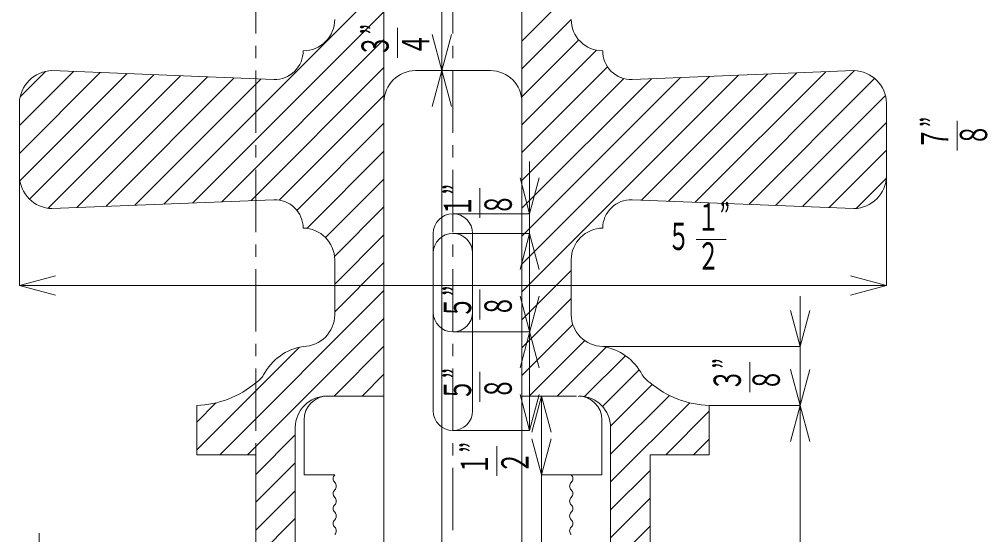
# Model space of a CAD drawing. Units: millimetres, scale not verified. Extents: x -820 to 820, y -580 to 580.
# Drawn here: x -507.1 to -351.1, y 294.9 to 377.9 of the extents above; entities that cross this region are included whole.
import ezdxf
from ezdxf.enums import TextEntityAlignment as Align

# ---------------------------------------------------------------- set-up
doc = ezdxf.new("R2010")
doc.units = ezdxf.units.MM
doc.header["$LTSCALE"] = 2
doc.linetypes.add('CHAIN1', pattern=[8, 5, -1, 1, -1])
for name, color, linetype, lineweight in [('0-0_0', 3, 'Continuous', 18), ('0-1_芯', 4, 'CHAIN1', 18), ('0-2_寸法', 2, 'Continuous', 18)]:
    doc.layers.add(name, color=color, linetype=linetype, lineweight=lineweight)
doc.styles.add('ＭＳ ゴシック', font='')
doc.styles.get('ＭＳ ゴシック').set_extended_font_data('MS Gothic')

msp = doc.modelspace()

# ---------------------------------------------------------------- linework, layer by layer
at = {"layer": '0-0_0'}
for p, q in [((-483.833, 348.159), (-448.357, 383.635)), ((-448.357, 142.682), (-448.357, 383.637)), ((-426.132, 278.582), (-426.132, 383.637)), ((-426.132, 374.429), (-418.195, 382.366)), ((-479.157, 348.345), (-448.357, 379.144)), ((-426.132, 369.939), (-418.195, 377.876)), ((-474.48, 348.531), (-448.357, 374.654)), ((-426.132, 365.448), (-416.97, 374.611)), ((-426.132, 360.958), (-414.127, 372.963)), ((-469.804, 348.718), (-448.357, 370.164)), ((-426.132, 356.468), (-412.338, 370.263)), ((-507.095, 360.818), (-498.384, 369.529)), ((-507.095, 356.328), (-494.066, 369.357)), ((-507.018, 351.915), (-489.748, 369.185)), ((-506.971, 365.432), (-502.86, 369.543)), ((-505.469, 348.973), (-485.429, 369.013)), ((-502.459, 347.493), (-481.111, 368.841)), ((-501.839, 369.667), (-466.105, 368.243)), ((-497.862, 347.6), (-476.793, 368.669)), ((-493.186, 347.786), (-472.475, 368.497)), ((-488.509, 347.973), (-468.157, 368.325)), ((-443.277, 369.667), (-431.212, 369.667)), ((-426.132, 334.018), (-391.223, 368.927)), ((-426.132, 338.508), (-395.899, 368.741)), ((-426.132, 342.998), (-400.576, 368.554)), ((-426.132, 351.978), (-409.716, 368.394)), ((-426.132, 347.488), (-405.252, 368.368)), ((-372.651, 369.667), (-408.384, 368.243)), ((-406.856, 348.804), (-386.546, 369.113)), ((-402.538, 348.632), (-381.87, 369.299)), ((-398.219, 348.46), (-377.194, 369.486)), ((-393.901, 348.288), (-372.527, 369.662)), ((-389.583, 348.116), (-369.305, 368.394)), ((-465.222, 348.81), (-448.357, 365.674)), ((-385.265, 347.944), (-367.569, 365.64)), ((-507.095, 364.407), (-507.095, 352.701)), ((-367.395, 364.407), (-367.395, 352.701)), ((-462.382, 347.159), (-448.357, 361.184)), ((-380.947, 347.772), (-367.395, 361.324)), ((-460.794, 344.257), (-448.357, 356.694)), ((-376.629, 347.6), (-367.395, 356.834)), ((-457.782, 342.779), (-448.357, 352.204)), ((-372.274, 347.464), (-367.418, 352.321)), ((-501.839, 347.442), (-466.105, 348.865)), ((-372.651, 347.442), (-408.384, 348.865)), ((-456.327, 339.743), (-448.357, 347.714)), ((-456.295, 335.286), (-448.357, 343.223)), ((-440.42, 343.442), (-440.42, 314.867)), ((-434.07, 343.442), (-434.07, 314.867)), ((-456.295, 339.187), (-456.295, 330.355)), ((-456.295, 330.796), (-448.357, 338.733)), ((-418.195, 339.187), (-418.195, 330.355)), ((-426.132, 329.527), (-418.195, 337.465)), ((-474.817, 307.783), (-448.357, 334.243)), ((-426.132, 325.037), (-418.195, 332.975)), ((-470.327, 307.783), (-448.357, 329.753)), ((-426.132, 320.547), (-417.93, 328.749)), ((-424.955, 317.234), (-416.013, 326.177)), ((-478.52, 308.571), (-461.963, 325.128)), ((-456.386, 317.234), (-448.357, 325.263)), ((-420.465, 317.234), (-412.563, 325.136)), ((-416.051, 317.158), (-409.462, 323.747)), ((-413.157, 315.562), (-407.24, 321.479)), ((-451.896, 317.234), (-448.357, 320.773)), ((-411.85, 312.379), (-405.129, 319.1)), ((-448.357, 317.234), (-457.565, 317.234)), ((-426.132, 317.234), (-417.34, 317.234)), ((-411.845, 307.894), (-402.383, 317.356)), ((-478.52, 313.061), (-475.437, 316.144)), ((-478.52, 315.721), (-478.52, 307.783)), ((-411.845, 303.404), (-399.094, 316.154)), ((-402.975, 307.783), (-395.97, 314.789)), ((-462.645, 312.154), (-462.645, 268.096)), ((-461.238, 304.534), (-461.238, 313.424)), ((-411.845, 312.154), (-411.845, 268.096)), ((-468.995, 304.625), (-462.645, 310.975)), ((-398.485, 307.783), (-395.97, 310.298)), ((-468.995, 307.783), (-478.52, 307.783)), ((-468.995, 307.783), (-468.995, 276.033)), ((-468.995, 300.135), (-462.645, 306.485)), ((-456.295, 304.534), (-461.238, 304.534)), ((-411.845, 298.914), (-405.495, 305.264)), ((-468.995, 295.645), (-462.645, 301.995)), ((-411.845, 294.423), (-405.495, 300.773)), ((-468.995, 291.155), (-462.645, 297.505)), ((-411.845, 289.933), (-405.495, 296.283))]:
    msp.add_line(p, q, dxfattribs=at)
at = {"layer": '0-0_0', "color": 2}
for p, q in [((-381.322, 333.342), (-381.322, 268.096)), ((-413.115, 325.246), (-381.322, 325.246)), ((-395.97, 315.721), (-381.322, 315.721))]:
    msp.add_line(p, q, dxfattribs=at)
at = {"layer": '0-0_0'}
for points in [[(-395.97, 315.721), (-395.97, 307.783), (-405.495, 307.783), (-405.495, 276.033)], [(-418.195, 304.534), (-413.252, 304.534), (-413.252, 313.424)]]:
    msp.add_lwpolyline(points, dxfattribs=at)
for centre, radius, start, end in [((-461.326, 377.901), 5.031, 269.44015, 0.2319), ((-413.164, 377.901), 5.031, 179.7681, 270.55985), ((-465.947, 372.813), 4.573, 268.01452, 0.71913), ((-408.543, 372.813), 4.573, 179.28087, 271.98548), ((-501.703, 364.275), 5.394, 91.44094, 178.59358), ((-443.277, 364.587), 5.08, 90, 180), ((-431.212, 364.587), 5.08, 360, 90), ((-372.787, 364.275), 5.394, 1.40642, 88.55906), ((-501.703, 352.834), 5.394, 181.40642, 268.55906), ((-372.787, 352.834), 5.394, 271.44094, 358.59358), ((-465.947, 344.296), 4.572, 0, 91.98864), ((-408.543, 344.296), 4.572, 88.01136, 180), ((-437.245, 343.442), 3.175, 0, 180), ((-461.425, 339.166), 5.13, 0.23058, 89.44333), ((-437.245, 340.267), 3.175, 0, 180), ((-413.065, 339.166), 5.13, 90.55667, 179.76942), ((-437.245, 330.742), 3.175, 180, 0), ((-461.425, 330.375), 5.13, 270.55667, 359.76942), ((-413.065, 330.375), 5.13, 180.23058, 269.44333), ((-459.932, 316.531), 8.833, 99.39901, 152.2518), ((-414.557, 316.531), 8.833, 27.7482, 80.60099), ((-470.773, 322.423), 3.508, 300.46152, 329.52621), ((-403.716, 322.423), 3.508, 210.47379, 239.53848), ((-479.103, 331.404), 15.694, 272.13036, 310.09857), ((-395.386, 331.404), 15.694, 229.90143, 267.86964), ((-457.565, 312.154), 5.08, 90, 180), ((-457.428, 313.424), 3.81, 90, 180), ((-417.062, 313.424), 3.81, 0, 90), ((-416.925, 312.154), 5.08, 0, 90), ((-437.245, 314.867), 3.175, 180, 0), ((-455.729, 303.934), 0.825, 133.26734, 226.73266), ((-418.76, 303.934), 0.825, 313.26734, 46.73266), ((-456.86, 302.732), 0.825, 313.26734, 46.73266), ((-417.629, 302.732), 0.825, 133.26734, 226.73266), ((-455.729, 301.531), 0.825, 133.26734, 226.73266), ((-418.76, 301.531), 0.825, 313.26734, 46.73266), ((-455.729, 299.128), 0.825, 133.26734, 226.73266), ((-456.86, 300.33), 0.825, 313.26734, 46.73266), ((-417.629, 300.33), 0.825, 133.26734, 226.73266), ((-418.76, 299.128), 0.825, 313.26734, 46.73266), ((-456.86, 297.927), 0.825, 313.26734, 46.73266), ((-417.629, 297.927), 0.825, 133.26734, 226.73266), ((-455.729, 296.726), 0.825, 133.26734, 226.73266), ((-418.76, 296.726), 0.825, 313.26734, 46.73266), ((-456.86, 295.525), 0.825, 313.26734, 46.73266), ((-417.629, 295.525), 0.825, 133.26734, 226.73266)]:
    msp.add_arc(centre, radius, start, end, dxfattribs=at)
at = {"layer": '0-1_芯'}
for p, q in [((-468.995, 417.665), (-468.995, -106.715)), ((-437.245, 417.665), (-437.245, -255.436)), ((-503.92, 295.169), (-503.92, 223.646))]:
    msp.add_line(p, q, dxfattribs=at)
at = {"layer": '0-2_寸法'}
for p, q in [((-439.028, -203.233), (-439.028, 403.322)), ((-446.178, 371.725), (-446.178, 376.534)), ((-437.475, 363.871), (-440.581, 375.462)), ((-440.581, 363.871), (-437.475, 375.462)), ((-356.003, 356.787), (-356.003, 361.596)), ((-424.887, 355.022), (-424.887, 311.692)), ((-507.095, 352.701), (-507.095, 335.06)), ((-424.887, 346.617), (-426.44, 352.412)), ((-424.887, 346.617), (-423.334, 352.412)), ((-432.892, 345.935), (-432.892, 350.744)), ((-437.245, 346.617), (-424.887, 346.617)), ((-437.245, 343.442), (-424.887, 343.442)), ((-424.887, 343.442), (-426.44, 337.646)), ((-424.887, 343.442), (-423.334, 337.646)), ((-398.052, 342.472), (-393.243, 342.472)), ((-367.395, 335.06), (-373.19, 336.613)), ((-507.095, 335.06), (-501.299, 333.507)), ((-432.892, 329.591), (-432.892, 334.4)), ((-426.44, 333.362), (-423.334, 321.771)), ((-423.334, 333.362), (-426.44, 321.771)), ((-381.322, 325.246), (-382.875, 331.041)), ((-381.322, 325.246), (-379.769, 331.041)), ((-437.245, 327.567), (-424.887, 327.567)), ((-389.439, 317.889), (-389.439, 322.698)), ((-382.875, 321.516), (-379.769, 309.925)), ((-379.769, 321.516), (-382.875, 309.925)), ((-432.892, 316.316), (-432.892, 321.125)), ((-424.887, 311.692), (-426.44, 317.487)), ((-424.887, 311.692), (-423.334, 317.487)), ((-422.98, 317.234), (-424.533, 311.439)), ((-418.195, 317.234), (-422.98, 317.234)), ((-422.98, 317.234), (-422.98, 304.534)), ((-422.98, 317.234), (-421.427, 311.439)), ((-437.245, 311.692), (-424.887, 311.692)), ((-430.184, 304.372), (-430.184, 309.181)), ((-422.98, 304.534), (-421.427, 310.33)), ((-422.972, 228.364), (-422.972, 304.534))]:
    msp.add_line(p, q, dxfattribs=at)
for points in [[(-367.395, 352.701), (-367.395, 335.06), (-373.19, 333.507)], [(-367.395, 335.06), (-507.095, 335.06), (-501.299, 336.613)], [(-418.195, 304.534), (-422.98, 304.534), (-424.533, 310.33)]]:
    msp.add_lwpolyline(points, dxfattribs=at)

# ---------------------------------------------------------------- texts
at = {"layer": '0-2_寸法', "style": 'ＭＳ ゴシック', "width": 0.6}
for s, p in [('３”', (-446.271, 371.854)), ('４', (-439.728, 372.08)), ('７”', (-356.096, 356.915)), ('８', (-349.858, 357.519)), ('１”', (-432.985, 346.064)), ('８', (-426.442, 346.29)), ('５”', (-432.985, 329.72)), ('８', (-426.442, 329.946)), ('３”', (-389.532, 318.018)), ('５”', (-432.985, 316.445)), ('８', (-383.253, 318.038)), ('８', (-426.442, 316.671)), ('１”', (-430.276, 304.501)), ('２', (-423.734, 304.727))]:
    msp.add_text(s, height=4.399, rotation=90, dxfattribs=at).set_placement(p, align=Align.BOTTOM_LEFT)
for s, p in [('１”', (-397.923, 342.564)), ('５', (-402.667, 339.454)), ('２', (-397.903, 336.286))]:
    msp.add_text(s, height=4.399, dxfattribs=at).set_placement(p, align=Align.BOTTOM_LEFT)

doc.saveas('drawing.dxf')
